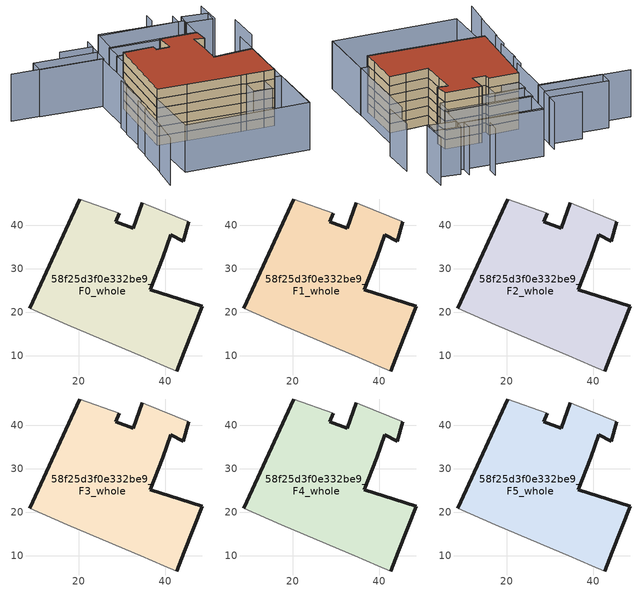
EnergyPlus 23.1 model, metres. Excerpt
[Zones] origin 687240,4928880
58f25d3f0e332be9_F0_whole
 floor ground (EU_floor_Construction): 42.57,6.49 44.31,10.9 48.48,21.42 43.41,23.04 36.52,25.24 39.4,32.55 41.17,37.9 44.05,36.41 45.37,40.84 35.47,44.91 34.59,45.27 32.55,39.31 28.55,40.85 29.3,42.82 20.3,46.1 8.72,20.98 17.4,17.16 32.91,10.57 34.35,9.96 39.61,7.71 z0
 wall outside (EU_wall_Construction): 8.72,20.98 20.3,46.1 / 29.3,42.82 28.55,40.85 32.55,39.31 34.59,45.27 / 45.37,40.84 44.05,36.41 41.17,37.9 39.4,32.55 36.52,25.24 43.41,23.04 48.48,21.42 44.31,10.9 42.57,6.49 z0:3
 wall adiabatic (EU_wall_Construction): 20.3,46.1 29.3,42.82 / 34.59,45.27 35.47,44.91 45.37,40.84 / 42.57,6.49 39.61,7.71 34.35,9.96 32.91,10.57 17.4,17.16 8.72,20.98 z0:3
58f25d3f0e332be9_F1_whole
 floor to 58f25d3f0e332be9_F0_whole (EU_floor_Construction): 42.57,6.49 44.31,10.9 48.48,21.42 43.41,23.04 36.52,25.24 39.4,32.55 41.17,37.9 44.05,36.41 45.37,40.84 35.47,44.91 34.59,45.27 32.55,39.31 28.55,40.85 29.3,42.82 20.3,46.1 8.72,20.98 17.4,17.16 32.91,10.57 34.35,9.96 39.61,7.71 z3
 wall outside (EU_wall_Construction): 8.72,20.98 20.3,46.1 / 29.3,42.82 28.55,40.85 32.55,39.31 34.59,45.27 / 45.37,40.84 44.05,36.41 41.17,37.9 39.4,32.55 36.52,25.24 43.41,23.04 48.48,21.42 44.31,10.9 42.57,6.49 z3:6
 wall adiabatic (EU_wall_Construction): 20.3,46.1 29.3,42.82 / 34.59,45.27 35.47,44.91 45.37,40.84 / 42.57,6.49 39.61,7.71 34.35,9.96 32.91,10.57 17.4,17.16 8.72,20.98 z3:6
58f25d3f0e332be9_F2_whole
 floor to 58f25d3f0e332be9_F1_whole (EU_floor_Construction): 42.57,6.49 44.31,10.9 48.48,21.42 43.41,23.04 36.52,25.24 39.4,32.55 41.17,37.9 44.05,36.41 45.37,40.84 35.47,44.91 34.59,45.27 32.55,39.31 28.55,40.85 29.3,42.82 20.3,46.1 8.72,20.98 17.4,17.16 32.91,10.57 34.35,9.96 39.61,7.71 z6
 wall outside (EU_wall_Construction): 8.72,20.98 20.3,46.1 / 29.3,42.82 28.55,40.85 32.55,39.31 34.59,45.27 / 45.37,40.84 44.05,36.41 41.17,37.9 39.4,32.55 36.52,25.24 43.41,23.04 48.48,21.42 44.31,10.9 42.57,6.49 z6:9
 wall adiabatic (EU_wall_Construction): 20.3,46.1 29.3,42.82 / 34.59,45.27 35.47,44.91 45.37,40.84 / 42.57,6.49 39.61,7.71 34.35,9.96 32.91,10.57 17.4,17.16 8.72,20.98 z6:9
58f25d3f0e332be9_F3_whole
 floor to 58f25d3f0e332be9_F2_whole (EU_floor_Construction): 42.57,6.49 44.31,10.9 48.48,21.42 43.41,23.04 36.52,25.24 39.4,32.55 41.17,37.9 44.05,36.41 45.37,40.84 35.47,44.91 34.59,45.27 32.55,39.31 28.55,40.85 29.3,42.82 20.3,46.1 8.72,20.98 17.4,17.16 32.91,10.57 34.35,9.96 39.61,7.71 z9
 wall outside (EU_wall_Construction): 8.72,20.98 20.3,46.1 / 29.3,42.82 28.55,40.85 32.55,39.31 34.59,45.27 / 45.37,40.84 44.05,36.41 41.17,37.9 39.4,32.55 36.52,25.24 43.41,23.04 48.48,21.42 44.31,10.9 42.57,6.49 z9:12
 wall adiabatic (EU_wall_Construction): 20.3,46.1 29.3,42.82 / 34.59,45.27 35.47,44.91 45.37,40.84 / 42.57,6.49 39.61,7.71 34.35,9.96 32.91,10.57 17.4,17.16 8.72,20.98 z9:12
58f25d3f0e332be9_F4_whole
 floor to 58f25d3f0e332be9_F3_whole (EU_floor_Construction): 42.57,6.49 44.31,10.9 48.48,21.42 43.41,23.04 36.52,25.24 39.4,32.55 41.17,37.9 44.05,36.41 45.37,40.84 35.47,44.91 34.59,45.27 32.55,39.31 28.55,40.85 29.3,42.82 20.3,46.1 8.72,20.98 17.4,17.16 32.91,10.57 34.35,9.96 39.61,7.71 z12
 wall outside (EU_wall_Construction): 8.72,20.98 20.3,46.1 / 29.3,42.82 28.55,40.85 32.55,39.31 34.59,45.27 / 45.37,40.84 44.05,36.41 41.17,37.9 39.4,32.55 36.52,25.24 43.41,23.04 48.48,21.42 44.31,10.9 42.57,6.49 z12:15
 wall adiabatic (EU_wall_Construction): 20.3,46.1 29.3,42.82 / 34.59,45.27 35.47,44.91 45.37,40.84 / 42.57,6.49 39.61,7.71 34.35,9.96 32.91,10.57 17.4,17.16 8.72,20.98 z12:15
58f25d3f0e332be9_F5_whole
 floor to 58f25d3f0e332be9_F4_whole (EU_floor_Construction): 42.57,6.49 44.31,10.9 48.48,21.42 43.41,23.04 36.52,25.24 39.4,32.55 41.17,37.9 44.05,36.41 45.37,40.84 35.47,44.91 34.59,45.27 32.55,39.31 28.55,40.85 29.3,42.82 20.3,46.1 8.72,20.98 17.4,17.16 32.91,10.57 34.35,9.96 39.61,7.71 z15
 wall outside (EU_wall_Construction): 8.72,20.98 20.3,46.1 / 29.3,42.82 28.55,40.85 32.55,39.31 34.59,45.27 / 45.37,40.84 44.05,36.41 41.17,37.9 39.4,32.55 36.52,25.24 43.41,23.04 48.48,21.42 44.31,10.9 42.57,6.49 z15:18
 wall adiabatic (EU_wall_Construction): 20.3,46.1 29.3,42.82 / 34.59,45.27 35.47,44.91 45.37,40.84 / 42.57,6.49 39.61,7.71 34.35,9.96 32.91,10.57 17.4,17.16 8.72,20.98 z15:18
 roof outside (EU_roof_Construction): 45.37,40.84 44.05,36.41 41.17,37.9 39.4,32.55 36.52,25.24 43.41,23.04 48.48,21.42 44.31,10.9 42.57,6.49 39.61,7.71 34.35,9.96 32.91,10.57 17.4,17.16 8.72,20.98 20.3,46.1 29.3,42.82 28.55,40.85 32.55,39.31 34.59,45.27 35.47,44.91 z18
shading: 37.74,-12.45 56.67,34.39 / -3.92,7.38 -8.32,-1.09 / 1.19,18.37 -3.81,7.34 / 3.93,23.96 1.49,18.24 / 59.94,32.92 64.09,43.62 / 10.37,37.11 8.43,32.37 / -8.72,63.25 17.69,52.09 / 17.69,52.09 11.12,36.54 / 8.38,33.05 4.7,23.66 / 60.8,48.82 64.13,57.54 / 53.11,58.29 51.53,54.47 / 51.53,54.47 28.79,63.88 / 21.6,60.03 19.91,56.06 / 23.27,63.44 21.63,59.78 / 21.63,59.78 12.19,64.01 / 48.23,64.08 46.57,60.4 / 37.91,-12.53 1.1,1.99 / 1.1,1.99 8.61,21.02 / 8.61,21.02 45.42,6.5 / 45.42,6.5 37.91,-12.53 / 34.35,9.96 39.61,7.71 / 39.61,7.71 37.26,2.21 / 37.26,2.21 32,4.46 / 32,4.46 34.35,9.96 / 29.37,42.79 20.3,46.1 / 20.3,46.1 21.85,50.33 / 21.85,50.33 30.91,47.03 / 30.91,47.03 29.37,42.79 / 46.74,40.28 22.16,50.02 / 22.16,50.02 24.48,55.85 / 24.48,55.85 49.06,46.11 / 49.06,46.11 46.74,40.28 / 54.54,56.27 61.97,52.69 / 61.97,52.69 60.19,48.98 / 60.19,48.98 52.75,52.56 / 52.75,52.56 54.54,56.27 / 49.42,44.66 24.74,55.38 / 24.74,55.38 28.73,64.58 / 28.73,64.58 53.42,53.86 / 53.42,53.86 49.42,44.66 / 1.25,64.01 19.7,56.15 / 19.7,56.15 17.77,51.61 / 17.77,51.61 -0.68,59.47 / -0.68,59.47 1.25,64.01 z0:15
[Building]
EU S2 Campaign: North Axis=0; Terrain=City; Solar Distribution=FullExterior
[Site:Location]
Bologna: Latitude=44.5; Longitude=11.25; Time Zone=1; Elevation=37
[SizingPeriod:WeatherFileDays]
AnnualSizingPeriod: Begin Month=1; Begin Day of Month=1; End Month=12; End Day of Month=31; Day of Week for Start Day=Monday; Use Weather File Daylight Saving Period=No; Use Weather File Rain and Snow Indicators=No
[MATERIAL]
EU_InternalMass_Material: Roughness=MediumRough; Thickness=0.1; Conductivity=1; Density=1800; Specific Heat=900; Thermal Absorptance=0.9; Solar Absorptance=0.7; Visible Absorptance=0.7
[MATERIAL:NOMASS] Roughness=MediumRough; Thermal Absorptance=0.9; Solar Absorptance=0.7; Visible Absorptance=0.7
Name | Thermal Resistance
EU_wall_NoMass | 0.905828
EU_roof_NoMass | 0.37593
EU_floor_NoMass | 0.67114
[CONSTRUCTION]
EU_wall_Construction: EU_wall_NoMass
EU_roof_Construction: EU_roof_NoMass
EU_floor_Construction: EU_floor_NoMass
EU_InternalMass_Construction: EU_InternalMass_Material
[ZONE] Type=1; Multiplier=1; Ceiling Height=autocalculate; Floor Area=autocalculate; Part of Total Floor Area=Yes
Name | Volume
58f25d3f0e332be9_F0_whole | 2693.9
58f25d3f0e332be9_F1_whole; 58f25d3f0e332be9_F2_whole; 58f25d3f0e332be9_F3_whole; 58f25d3f0e332be9_F4_whole; 58f25d3f0e332be9_F5_whole | 2693.91
[INTERNALMASS] Construction=EU_InternalMass_Construction; Surface Area=838.93
Name | Zone or ZoneList
58f25d3f0e332be9_F0_whole_EU_InternalMass | 58f25d3f0e332be9_F0_whole
58f25d3f0e332be9_F1_whole_EU_InternalMass | 58f25d3f0e332be9_F1_whole
58f25d3f0e332be9_F2_whole_EU_InternalMass | 58f25d3f0e332be9_F2_whole
58f25d3f0e332be9_F3_whole_EU_InternalMass | 58f25d3f0e332be9_F3_whole
58f25d3f0e332be9_F4_whole_EU_InternalMass | 58f25d3f0e332be9_F4_whole
58f25d3f0e332be9_F5_whole_EU_InternalMass | 58f25d3f0e332be9_F5_whole
[OTHEREQUIPMENT] Fuel Type=Electricity; Design Level Calculation Method=Watts/Area; Power per Zone Floor Area=1; Fraction Latent=0; Fraction Radiant=0; Fraction Lost=0; Carbon Dioxide Generation Rate=0; EndUse Subcategory=EU_Step8_InternalGains
Name | Zone or ZoneList or Space or SpaceList | Schedule
EU_Step8_InternalGain_58f25d3f0e332be9_F0_whole_f000 | 58f25d3f0e332be9_F0_whole | EU_Step8_GainSchedule_58f25d3f0e332be9_F0_whole_f000
EU_Step8_InternalGain_58f25d3f0e332be9_F1_whole_f000 | 58f25d3f0e332be9_F1_whole | EU_Step8_GainSchedule_58f25d3f0e332be9_F1_whole_f000
EU_Step8_InternalGain_58f25d3f0e332be9_F2_whole_f000 | 58f25d3f0e332be9_F2_whole | EU_Step8_GainSchedule_58f25d3f0e332be9_F2_whole_f000
EU_Step8_InternalGain_58f25d3f0e332be9_F3_whole_f000 | 58f25d3f0e332be9_F3_whole | EU_Step8_GainSchedule_58f25d3f0e332be9_F3_whole_f000
EU_Step8_InternalGain_58f25d3f0e332be9_F4_whole_f000 | 58f25d3f0e332be9_F4_whole | EU_Step8_GainSchedule_58f25d3f0e332be9_F4_whole_f000
EU_Step8_InternalGain_58f25d3f0e332be9_F5_whole_f000 | 58f25d3f0e332be9_F5_whole | EU_Step8_GainSchedule_58f25d3f0e332be9_F5_whole_f000
[ZONEVENTILATION:DESIGNFLOWRATE] Schedule=EU_AlwaysOn; Design Flow Rate Calculation Method=AirChanges/Hour; Air Changes per Hour=0.73129; Ventilation Type=Natural; Fan Pressure Rise=0; Fan Total Efficiency=1; Constant Term Coefficient=1; Temperature Term Coefficient=0; Velocity Term Coefficient=0; Velocity Squared Term Coefficient=0; Minimum Indoor Temperature=-100; Maximum Indoor Temperature=100; Delta Temperature=-100; Minimum Outdoor Temperature=-100; Maximum Outdoor Temperature=100; Maximum Wind Speed=40
Name | Zone or ZoneList or Space or SpaceList
EU_ConstantAir_58f25d3f0e332be9_F0_whole | 58f25d3f0e332be9_F0_whole
EU_ConstantAir_58f25d3f0e332be9_F1_whole | 58f25d3f0e332be9_F1_whole
EU_ConstantAir_58f25d3f0e332be9_F2_whole | 58f25d3f0e332be9_F2_whole
EU_ConstantAir_58f25d3f0e332be9_F3_whole | 58f25d3f0e332be9_F3_whole
EU_ConstantAir_58f25d3f0e332be9_F4_whole | 58f25d3f0e332be9_F4_whole
EU_ConstantAir_58f25d3f0e332be9_F5_whole | 58f25d3f0e332be9_F5_whole
[HVACTEMPLATE:THERMOSTAT] Constant Heating Setpoint=20; Constant Cooling Setpoint=50
EU_HeatOnly_58f25d3f0e332be9_F0_whole; EU_HeatOnly_58f25d3f0e332be9_F1_whole; EU_HeatOnly_58f25d3f0e332be9_F2_whole; EU_HeatOnly_58f25d3f0e332be9_F3_whole; EU_HeatOnly_58f25d3f0e332be9_F4_whole; EU_HeatOnly_58f25d3f0e332be9_F5_whole
[HVACTEMPLATE:ZONE:IDEALLOADSAIRSYSTEM] System Availability Schedule=EU_AlwaysOn; Maximum Heating Supply Air Temperature=50; Minimum Cooling Supply Air Temperature=13; Maximum Heating Supply Air Humidity Ratio=0.0156; Minimum Cooling Supply Air Humidity Ratio=0.0077; Heating Limit=NoLimit; Cooling Limit=NoLimit; Heating Availability Schedule=EU_AlwaysOn; Cooling Availability Schedule=EU_CoolingOff; Dehumidification Control Type=ConstantSensibleHeatRatio; Cooling Sensible Heat Ratio=0.7; Dehumidification Setpoint=60; Humidification Control Type=None; Humidification Setpoint=30; Outdoor Air Method=None; Outdoor Air Flow Rate per Person=0.00944; Outdoor Air Flow Rate per Zone Floor Area=0; Outdoor Air Flow Rate per Zone=0; Demand Controlled Ventilation Type=None; Outdoor Air Economizer Type=NoEconomizer; Heat Recovery Type=None; Sensible Heat Recovery Effectiveness=0.7; Latent Heat Recovery Effectiveness=0.65
Name | Template Thermostat
58f25d3f0e332be9_F0_whole | EU_HeatOnly_58f25d3f0e332be9_F0_whole
58f25d3f0e332be9_F1_whole | EU_HeatOnly_58f25d3f0e332be9_F1_whole
58f25d3f0e332be9_F2_whole | EU_HeatOnly_58f25d3f0e332be9_F2_whole
58f25d3f0e332be9_F3_whole | EU_HeatOnly_58f25d3f0e332be9_F3_whole
58f25d3f0e332be9_F4_whole | EU_HeatOnly_58f25d3f0e332be9_F4_whole
58f25d3f0e332be9_F5_whole | EU_HeatOnly_58f25d3f0e332be9_F5_whole
[SIZING:ZONE] Zone Cooling Design Supply Air Temperature Input Method=SupplyAirTemperature; Zone Cooling Design Supply Air Temperature=13; Zone Heating Design Supply Air Temperature Input Method=SupplyAirTemperature; Zone Heating Design Supply Air Temperature=50; Zone Cooling Design Supply Air Humidity Ratio=0.008; Zone Heating Design Supply Air Humidity Ratio=0.008; Cooling Design Air Flow Method=DesignDay; Cooling Design Air Flow Rate=0; Cooling Minimum Air Flow per Zone Floor Area=0.000762; Cooling Minimum Air Flow=0; Cooling Minimum Air Flow Fraction=0.2; Heating Design Air Flow Method=DesignDay; Heating Design Air Flow Rate=0; Heating Maximum Air Flow per Zone Floor Area=0.002032; Heating Maximum Air Flow=0.141576; Heating Maximum Air Flow Fraction=0.3; Account for Dedicated Outdoor Air System=No; Dedicated Outdoor Air System Control Strategy=NeutralSupplyAir; Dedicated Outdoor Air Low Setpoint Temperature for Design=autosize; Dedicated Outdoor Air High Setpoint Temperature for Design=autosize; Zone Load Sizing Method=Sensible Load Only No Latent Load; Zone Latent Cooling Design Supply Air Humidity Ratio Input Method=HumidityRatioDifference; Zone Cooling Design Supply Air Humidity Ratio Difference=0.005; Zone Latent Heating Design Supply Air Humidity Ratio Input Method=HumidityRatioDifference; Zone Humidification Design Supply Air Humidity Ratio Difference=0.005
58f25d3f0e332be9_F0_whole; 58f25d3f0e332be9_F1_whole; 58f25d3f0e332be9_F2_whole; 58f25d3f0e332be9_F3_whole; 58f25d3f0e332be9_F4_whole; 58f25d3f0e332be9_F5_whole
[SCHEDULE:CONSTANT]
Name | Hourly Value
EU_AlwaysOn | 1
EU_CoolingOff | 0
[SCHEDULE:FILE] Column Number=1; Rows to Skip at Top=0; Number of Hours of Data=8760; Column Separator=Comma; Interpolate to Timestep=No; Minutes per Item=60; Adjust Schedule for Daylight Savings=Yes
Name | File
EU_Step8_GainSchedule_58f25d3f0e332be9_F0_whole_f000 | ../../schedules/58f25d3f0e332be9/58f25d3f0e332be9_F0_whole_f000_gain.csv
EU_Step8_GainSchedule_58f25d3f0e332be9_F1_whole_f000 | ../../schedules/58f25d3f0e332be9/58f25d3f0e332be9_F1_whole_f000_gain.csv
EU_Step8_GainSchedule_58f25d3f0e332be9_F2_whole_f000 | ../../schedules/58f25d3f0e332be9/58f25d3f0e332be9_F2_whole_f000_gain.csv
EU_Step8_GainSchedule_58f25d3f0e332be9_F3_whole_f000 | ../../schedules/58f25d3f0e332be9/58f25d3f0e332be9_F3_whole_f000_gain.csv
EU_Step8_GainSchedule_58f25d3f0e332be9_F4_whole_f000 | ../../schedules/58f25d3f0e332be9/58f25d3f0e332be9_F4_whole_f000_gain.csv
EU_Step8_GainSchedule_58f25d3f0e332be9_F5_whole_f000 | ../../schedules/58f25d3f0e332be9/58f25d3f0e332be9_F5_whole_f000_gain.csv
